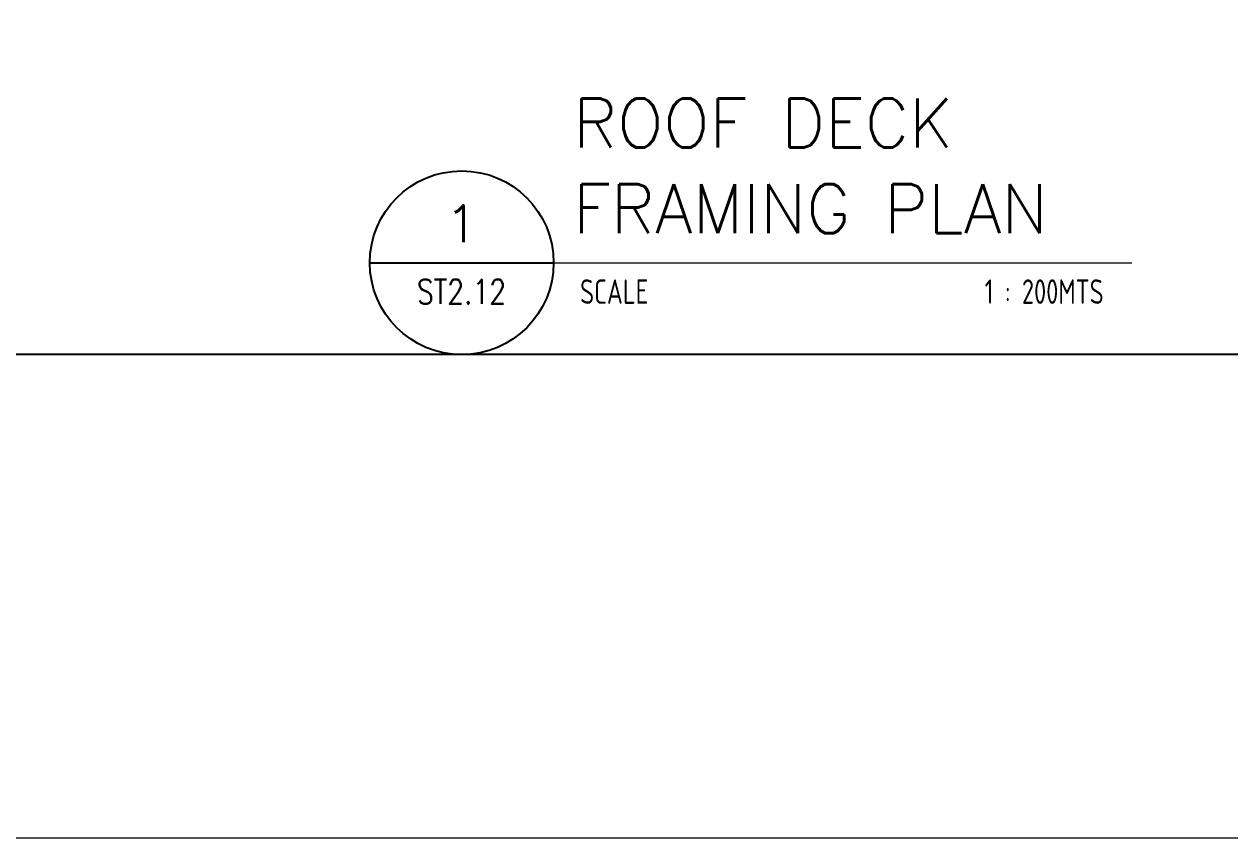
# Model space of a CAD drawing. Header units: millimetres. Extents: x -101701 to 170890, y -50253 to 85631.
# Drawn here: x 24087 to 63442, y -50253 to -23685 of the extents above; entities that cross this region are included whole.
import ezdxf
from ezdxf.enums import TextEntityAlignment as Align

# ---------------------------------------------------------------- set-up
doc = ezdxf.new("R2010")
doc.units = ezdxf.units.MM
doc.header["$MEASUREMENT"] = 0
doc.layers.add('A_LINE', color=1, linetype='Continuous', lineweight=9)
doc.layers.add('GUIDE', color=191, linetype='Continuous', plot=False)
doc.layers.add('TARGET-MAIN', color=1, linetype='Continuous')
doc.styles.add('ARCHITEXT', font='architxt.shx', dxfattribs={"width": 0.85})
doc.styles.add('SIMPLEX', font='SIMPLEX.shx', dxfattribs={"width": 0.8, "height": 400})

# ---------------------------------------------------------------- blocks, each defined once
blk = doc.blocks.new('TARGET-DWGLABEL')
at = {"layer": 'TARGET-MAIN'}
blk.add_line((-7.5, 0), (7.5, 0), dxfattribs=at)
blk.add_circle((0, 0), 7.5, dxfattribs=at)
at = {"layer": 'TARGET-MAIN', "color": 2, "style": 'ARCHITEXT', "width": 0.85}
blk.add_text('SCALE', height=2, dxfattribs=at).set_placement((9.659, -2.355), align=Align.MIDDLE_LEFT)
at = {"layer": 'TARGET-MAIN', "color": 6, "style": 'ARCHITEXT', "width": 0.85}
blk.add_attdef('DRAWING_TITLE', text='', height=5, dxfattribs=at).set_placement((9.079, 4.407), align=Align.MIDDLE_LEFT)
at = {"layer": 'TARGET-MAIN', "color": 4, "style": 'ARCHITEXT', "width": 0.85}
blk.add_attdef('DWG_NO.', text='', height=3, dxfattribs=at).set_placement((0, 3.173), align=Align.MIDDLE_CENTER)
at = {"layer": 'TARGET-MAIN', "color": 3, "style": 'ARCHITEXT', "width": 0.85}
blk.add_attdef('SHT_NO.', text='', height=2, dxfattribs=at).set_placement((-0.015, -2.355), align=Align.MIDDLE_CENTER)
at = {"layer": 'TARGET-MAIN', "color": 2, "style": 'ARCHITEXT', "width": 0.85}
blk.add_attdef('SCALE', text='', height=2, dxfattribs=at).set_placement((69.604, -2.355), align=Align.MIDDLE_RIGHT)

msp = doc.modelspace()

# ---------------------------------------------------------------- linework, layer by layer
at = {"layer": 'A_LINE', "color": 1, "lineweight": 13}
msp.add_line((35370.61399, -31476.50554, -0.00001), (60239.05974, -31476.50554, -0.00001), dxfattribs=at)
at = {"layer": 'Defpoints', "linetype": 'ByBlock', "lineweight": 13, "ltscale": 1.5, "elevation": -106.73928}
msp.add_lwpolyline([(93106.51973, 85631.00687), (-101700.92369, 85631.00687), (-101700.92369, -50253.19729), (93106.51973, -50253.19729)], close=True, dxfattribs=at)
at = {"layer": 'GUIDE', "ltscale": 0.5, "elevation": -106.73928}
msp.add_lwpolyline([(6989.84837, 53324.28514), (79054.47129, 53324.28514), (79054.47129, -34476.50554), (6989.84837, -34476.50554)], close=True, dxfattribs=at)

# ---------------------------------------------------------------- block references
at = {"layer": 'TARGET-MAIN', "color": 1, "lineweight": 13}
ref = msp.add_blockref('TARGET-DWGLABEL', (38370.61399, -31476.50554, -0.00001), dxfattribs=dict(at, xscale=400, yscale=400, zscale=400))
ref.add_attrib('DWG_NO.', '1', dxfattribs={"color": 4, "height": 1200, "style": 'SIMPLEX', "width": 1.1}).set_placement((38370.61399, -30207.14605, -0.00001), align=Align.MIDDLE_CENTER)
ref.add_attrib('SHT_NO.', 'ST2.12', dxfattribs={"color": 3, "height": 800, "style": 'SIMPLEX', "width": 0.8}).set_placement((38364.50132, -32418.59899, -0.00001), align=Align.MIDDLE_CENTER)
ref.add_attrib('DRAWING_TITLE', 'ROOF DECK', dxfattribs={"color": 5, "height": 1600, "style": 'SIMPLEX'}).set_placement((42002.22689, -26913.8596, -0.00001), align=Align.MIDDLE_LEFT)
ref.add_attrib('DRAWING_TITLE', 'FRAMING PLAN', dxfattribs={"color": 5, "height": 1600, "style": 'SIMPLEX'}).set_placement((42002.22689, -29713.8596, -0.00001), align=Align.MIDDLE_LEFT)
ref.add_attrib('SCALE', '1 : 200MTS', dxfattribs={"color": 2, "height": 800, "style": 'ARCHITEXT', "width": 0.85}).set_placement((59322.83676, -32418.59899, -0.00001), align=Align.MIDDLE_RIGHT)

doc.saveas('drawing.dxf')
